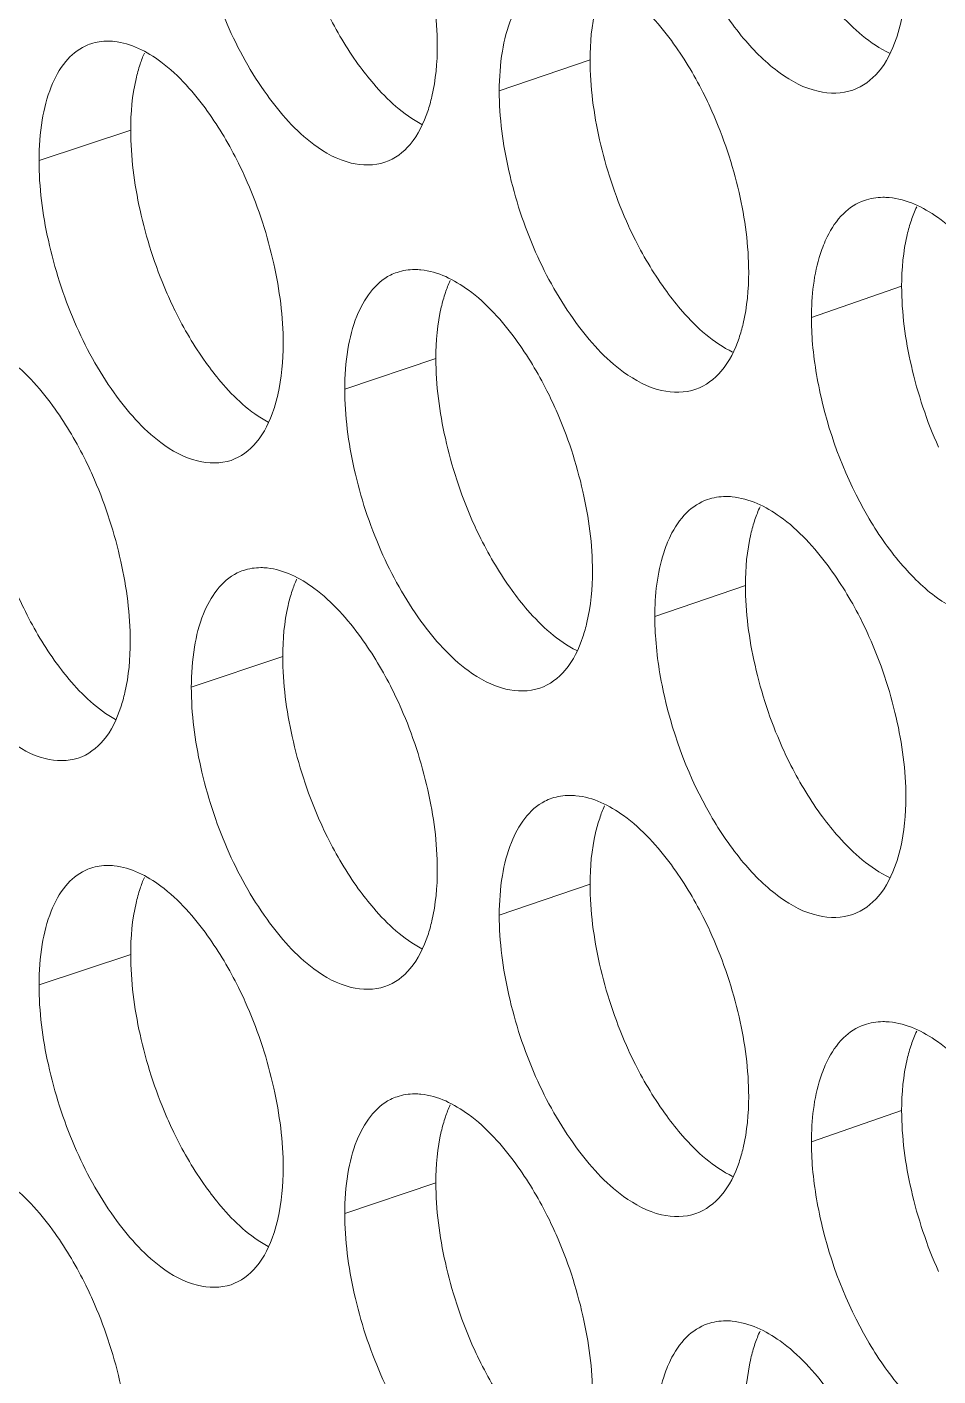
# Model space of a CAD drawing. Header units: millimetres. Extents: x 1177 to 4147, y 93 to 2194.
# Drawn here: x 2511.32 to 2520.02, y 1002.99 to 1015.88 of the extents above; entities that cross this region are included whole.
import ezdxf

# ---------------------------------------------------------------- set-up
doc = ezdxf.new("R2010")
doc.units = ezdxf.units.MM
doc.header["$LTSCALE"] = 0.1
doc.layers.get('0').update_dxf_attribs({"lineweight": 13})
doc.layers.add('标注', color=251, linetype='Continuous', lineweight=9)

# ---------------------------------------------------------------- blocks, each defined once
blk = doc.blocks.new('02')
at = {"layer": '标注'}
for p, q in [((4364.411, 1042.072), (4363.172, 1041.65)), ((4358.144, 1041.114), (4356.893, 1040.701)), ((4358.144, 1041.114), (4356.893, 1040.701)), ((4368.662, 1038.986), (4367.431, 1038.557)), ((4362.307, 1037.998), (4361.064, 1037.579)), ((4362.307, 1037.998), (4361.064, 1037.579)), ((4366.53, 1034.901), (4365.294, 1034.476)), ((4366.53, 1034.901), (4365.294, 1034.476)), ((4360.218, 1033.929), (4358.971, 1033.512)), ((4364.411, 1030.822), (4363.172, 1030.4)), ((4358.144, 1029.864), (4356.893, 1029.451)), ((4368.662, 1027.736), (4367.431, 1027.307)), ((4362.307, 1026.748), (4361.064, 1026.329))]:
    blk.add_line(p, q, dxfattribs=at)
for centre, radius, start, end in [((4357.817, 1041.639), 0.689, 108.3587, 115.3644), ((4357.817, 1041.639), 0.689, 108.3587, 115.3644), ((4362.005, 1038.502), 0.708, 108.7111, 116.4326), ((4362.005, 1038.502), 0.708, 108.7111, 116.4326), ((4359.904, 1034.443), 0.699, 108.5345, 115.9025), ((4364.121, 1031.316), 0.718, 108.8885, 116.9547), ((4357.817, 1030.389), 0.689, 108.3587, 115.3644), ((4362.005, 1027.252), 0.708, 108.7111, 116.4326)]:
    blk.add_arc(centre, radius, start, end, dxfattribs=at)
for points, knots in [([(4358.971, 1044.762), (4358.971, 1044.396), (4359.072, 1043.64), (4359.418, 1042.563), (4359.938, 1041.623), (4360.395, 1041.102), (4360.644, 1040.917)], [0, 0, 0, 0, 0.254863, 0.526363, 0.783591, 1, 1, 1, 1]), ([(4362.327, 1042.271), (4362.327, 1042.636), (4362.225, 1043.392), (4361.99, 1044.114), (4361.834, 1044.471)], [0, 0, 0, 0, 0.484127, 1, 1, 1, 1]), ([(4365.426, 1044.637), (4365.554, 1044.073), (4365.859, 1043.267), (4366.464, 1042.379), (4366.817, 1042.026), (4367.003, 1041.893)], [0, 0, 0, 0, 0.539686, 0.787091, 1, 1, 1, 1]), ([(4363.795, 1043.206), (4363.579, 1043.096), (4363.334, 1042.727), (4363.197, 1042.17), (4363.172, 1041.83), (4363.172, 1041.65)], [0, 0, 0, 0, 0.417976, 0.688317, 1, 1, 1, 1]), ([(4365.52, 1042.335), (4365.334, 1042.586), (4364.97, 1043.001), (4364.453, 1043.259), (4364.219, 1043.281)], [0, 0, 0, 0, 0.570761, 1, 1, 1, 1]), ([(4368.587, 1042.36), (4368.61, 1042.425), (4368.692, 1042.718), (4368.72, 1043.024), (4368.72, 1043.259)], [0, 0, 0, 0, 0.227498, 1, 1, 1, 1]), ([(4367.582, 1042.991), (4367.652, 1042.897), (4367.911, 1042.576), (4368.231, 1042.29), (4368.498, 1042.163)], [0, 0, 0, 0, 0.283571, 1, 1, 1, 1]), ([(4360.707, 1042.976), (4360.745, 1042.888), (4360.901, 1042.553), (4361.09, 1042.233), (4361.249, 1042.011)], [0, 0, 0, 0, 0.2597, 1, 1, 1, 1]), ([(4364.542, 1042.971), (4364.52, 1042.906), (4364.438, 1042.613), (4364.411, 1042.307), (4364.411, 1042.072)], [0, 0, 0, 0, 0.22714, 1, 1, 1, 1]), ([(4357.522, 1042.262), (4357.42, 1042.213), (4357.225, 1042.049), (4357.034, 1041.688), (4356.916, 1041.226), (4356.893, 1040.884), (4356.893, 1040.701)], [0, 0, 0, 0, 0.192296, 0.418401, 0.687759, 1, 1, 1, 1]), ([(4357.522, 1042.262), (4357.42, 1042.213), (4357.225, 1042.049), (4357.034, 1041.688), (4356.916, 1041.226), (4356.893, 1040.884), (4356.893, 1040.701)], [0, 0, 0, 0, 0.192296, 0.418401, 0.687759, 1, 1, 1, 1]), ([(4357.918, 1042.325), (4357.89, 1042.328), (4357.784, 1042.334), (4357.675, 1042.318), (4357.6, 1042.293)], [0, 0, 0, 0, 0.258817, 1, 1, 1, 1]), ([(4357.918, 1042.325), (4357.89, 1042.328), (4357.784, 1042.334), (4357.675, 1042.318), (4357.6, 1042.293)], [0, 0, 0, 0, 0.258817, 1, 1, 1, 1]), ([(4359.192, 1041.369), (4359.011, 1041.621), (4358.656, 1042.037), (4358.148, 1042.301), (4357.918, 1042.325)], [0, 0, 0, 0, 0.572892, 1, 1, 1, 1]), ([(4359.192, 1041.369), (4359.011, 1041.621), (4358.656, 1042.037), (4358.148, 1042.301), (4357.918, 1042.325)], [0, 0, 0, 0, 0.572892, 1, 1, 1, 1]), ([(4362.197, 1041.373), (4362.219, 1041.438), (4362.3, 1041.731), (4362.327, 1042.036), (4362.327, 1042.271)], [0, 0, 0, 0, 0.227075, 1, 1, 1, 1]), ([(4366.074, 1041.372), (4366.035, 1041.46), (4365.876, 1041.795), (4365.683, 1042.114), (4365.52, 1042.335)], [0, 0, 0, 0, 0.25941, 1, 1, 1, 1]), ([(4367.997, 1041.661), (4368.131, 1041.708), (4368.395, 1041.908), (4368.532, 1042.198), (4368.587, 1042.36)], [0, 0, 0, 0, 0.454353, 1, 1, 1, 1]), ([(4364.411, 1042.072), (4364.411, 1041.706), (4364.514, 1040.951), (4364.749, 1040.228), (4364.907, 1039.872)], [0, 0, 0, 0, 0.484224, 1, 1, 1, 1]), ([(4358.272, 1042.012), (4358.25, 1041.947), (4358.17, 1041.654), (4358.144, 1041.349), (4358.144, 1041.114)], [0, 0, 0, 0, 0.226721, 1, 1, 1, 1]), ([(4358.272, 1042.012), (4358.25, 1041.947), (4358.17, 1041.654), (4358.144, 1041.349), (4358.144, 1041.114)], [0, 0, 0, 0, 0.226721, 1, 1, 1, 1]), ([(4361.249, 1042.011), (4361.316, 1041.92), (4361.561, 1041.606), (4361.863, 1041.324), (4362.117, 1041.192)], [0, 0, 0, 0, 0.282942, 1, 1, 1, 1]), ([(4367.003, 1041.893), (4367.159, 1041.78), (4367.475, 1041.609), (4367.848, 1041.609), (4367.997, 1041.661)], [0, 0, 0, 0, 0.549192, 1, 1, 1, 1]), ([(4363.172, 1041.65), (4363.172, 1041.284), (4363.275, 1040.528), (4363.626, 1039.452), (4364.153, 1038.514), (4364.616, 1037.996), (4364.869, 1037.812)], [0, 0, 0, 0, 0.254475, 0.525644, 0.782923, 1, 1, 1, 1]), ([(4359.735, 1040.403), (4359.697, 1040.491), (4359.541, 1040.826), (4359.352, 1041.147), (4359.192, 1041.369)], [0, 0, 0, 0, 0.259679, 1, 1, 1, 1]), ([(4359.735, 1040.403), (4359.697, 1040.491), (4359.541, 1040.826), (4359.352, 1041.147), (4359.192, 1041.369)], [0, 0, 0, 0, 0.259679, 1, 1, 1, 1]), ([(4361.612, 1040.676), (4361.746, 1040.721), (4362.008, 1040.921), (4362.143, 1041.211), (4362.197, 1041.373)], [0, 0, 0, 0, 0.451858, 1, 1, 1, 1]), ([(4366.575, 1039.174), (4366.575, 1039.54), (4366.471, 1040.295), (4366.233, 1041.016), (4366.074, 1041.372)], [0, 0, 0, 0, 0.484049, 1, 1, 1, 1]), ([(4358.144, 1041.114), (4358.144, 1040.748), (4358.244, 1039.993), (4358.474, 1039.269), (4358.629, 1038.911)], [0, 0, 0, 0, 0.484339, 1, 1, 1, 1]), ([(4358.144, 1041.114), (4358.144, 1040.748), (4358.244, 1039.993), (4358.474, 1039.269), (4358.629, 1038.911)], [0, 0, 0, 0, 0.484339, 1, 1, 1, 1]), ([(4360.644, 1040.917), (4360.796, 1040.804), (4361.102, 1040.632), (4361.467, 1040.627), (4361.612, 1040.676)], [0, 0, 0, 0, 0.550741, 1, 1, 1, 1]), ([(4356.893, 1040.701), (4356.893, 1040.335), (4356.993, 1039.579), (4357.336, 1038.501), (4357.852, 1037.559), (4358.306, 1037.037), (4358.554, 1036.851)], [0, 0, 0, 0, 0.255058, 0.526721, 0.783925, 1, 1, 1, 1]), ([(4356.893, 1040.701), (4356.893, 1040.335), (4356.993, 1039.579), (4357.336, 1038.501), (4357.852, 1037.559), (4358.306, 1037.037), (4358.554, 1036.851)], [0, 0, 0, 0, 0.255058, 0.526721, 0.783925, 1, 1, 1, 1]), ([(4360.225, 1038.201), (4360.225, 1038.567), (4360.123, 1039.322), (4359.891, 1040.046), (4359.735, 1040.403)], [0, 0, 0, 0, 0.484165, 1, 1, 1, 1]), ([(4360.225, 1038.201), (4360.225, 1038.567), (4360.123, 1039.322), (4359.891, 1040.046), (4359.735, 1040.403)], [0, 0, 0, 0, 0.484165, 1, 1, 1, 1]), ([(4368.153, 1040.155), (4368.046, 1040.118), (4367.837, 1039.98), (4367.703, 1039.773), (4367.646, 1039.658)], [0, 0, 0, 0, 0.467496, 1, 1, 1, 1]), ([(4368.492, 1040.194), (4368.463, 1040.196), (4368.349, 1040.201), (4368.233, 1040.183), (4368.153, 1040.155)], [0, 0, 0, 0, 0.258663, 1, 1, 1, 1]), ([(4369.811, 1039.254), (4369.623, 1039.504), (4369.252, 1039.919), (4368.729, 1040.173), (4368.492, 1040.194)], [0, 0, 0, 0, 0.569371, 1, 1, 1, 1]), ([(4364.907, 1039.872), (4364.945, 1039.784), (4365.103, 1039.45), (4365.295, 1039.131), (4365.457, 1038.91)], [0, 0, 0, 0, 0.259522, 1, 1, 1, 1]), ([(4368.795, 1039.885), (4368.772, 1039.82), (4368.69, 1039.527), (4368.662, 1039.22), (4368.662, 1038.986)], [0, 0, 0, 0, 0.227421, 1, 1, 1, 1]), ([(4367.646, 1039.658), (4367.61, 1039.584), (4367.472, 1039.233), (4367.431, 1038.85), (4367.431, 1038.557)], [0, 0, 0, 0, 0.219864, 1, 1, 1, 1]), ([(4361.689, 1039.136), (4361.473, 1039.029), (4361.227, 1038.659), (4361.089, 1038.101), (4361.064, 1037.76), (4361.064, 1037.579)], [0, 0, 0, 0, 0.41671, 0.687379, 1, 1, 1, 1]), ([(4361.689, 1039.136), (4361.473, 1039.029), (4361.227, 1038.659), (4361.089, 1038.101), (4361.064, 1037.76), (4361.064, 1037.579)], [0, 0, 0, 0, 0.41671, 0.687379, 1, 1, 1, 1]), ([(4362.104, 1039.207), (4362.076, 1039.21), (4361.966, 1039.216), (4361.855, 1039.199), (4361.778, 1039.173)], [0, 0, 0, 0, 0.258751, 1, 1, 1, 1]), ([(4362.104, 1039.207), (4362.076, 1039.21), (4361.966, 1039.216), (4361.855, 1039.199), (4361.778, 1039.173)], [0, 0, 0, 0, 0.258751, 1, 1, 1, 1]), ([(4363.396, 1038.258), (4363.212, 1038.51), (4362.851, 1038.924), (4362.336, 1039.185), (4362.104, 1039.207)], [0, 0, 0, 0, 0.571465, 1, 1, 1, 1]), ([(4363.396, 1038.258), (4363.212, 1038.51), (4362.851, 1038.924), (4362.336, 1039.185), (4362.104, 1039.207)], [0, 0, 0, 0, 0.571465, 1, 1, 1, 1]), ([(4366.443, 1038.276), (4366.465, 1038.341), (4366.547, 1038.634), (4366.575, 1038.94), (4366.575, 1039.174)], [0, 0, 0, 0, 0.227356, 1, 1, 1, 1]), ([(4368.662, 1038.986), (4368.662, 1038.62), (4368.766, 1037.865), (4369.005, 1037.143), (4369.165, 1036.788)], [0, 0, 0, 0, 0.484147, 1, 1, 1, 1]), ([(4358.629, 1038.911), (4358.667, 1038.823), (4358.821, 1038.487), (4359.009, 1038.167), (4359.168, 1037.944)], [0, 0, 0, 0, 0.259789, 1, 1, 1, 1]), ([(4358.629, 1038.911), (4358.667, 1038.823), (4358.821, 1038.487), (4359.009, 1038.167), (4359.168, 1037.944)], [0, 0, 0, 0, 0.259789, 1, 1, 1, 1]), ([(4362.437, 1038.896), (4362.415, 1038.831), (4362.334, 1038.538), (4362.307, 1038.233), (4362.307, 1037.998)], [0, 0, 0, 0, 0.227, 1, 1, 1, 1]), ([(4362.437, 1038.896), (4362.415, 1038.831), (4362.334, 1038.538), (4362.307, 1038.233), (4362.307, 1037.998)], [0, 0, 0, 0, 0.227, 1, 1, 1, 1]), ([(4365.457, 1038.91), (4365.525, 1038.816), (4365.779, 1038.497), (4366.093, 1038.213), (4366.356, 1038.084)], [0, 0, 0, 0, 0.283373, 1, 1, 1, 1]), ([(4367.431, 1038.557), (4367.431, 1038.47), (4367.444, 1038.104), (4367.501, 1037.741), (4367.563, 1037.469)], [0, 0, 0, 0, 0.237523, 1, 1, 1, 1]), ([(4357.112, 1037.307), (4356.932, 1037.56), (4356.581, 1037.975), (4356.076, 1038.241), (4355.847, 1038.266)], [0, 0, 0, 0, 0.573616, 1, 1, 1, 1]), ([(4360.096, 1037.304), (4360.118, 1037.369), (4360.198, 1037.662), (4360.225, 1037.967), (4360.225, 1038.201)], [0, 0, 0, 0, 0.226935, 1, 1, 1, 1]), ([(4360.096, 1037.304), (4360.118, 1037.369), (4360.198, 1037.662), (4360.225, 1037.967), (4360.225, 1038.201)], [0, 0, 0, 0, 0.226935, 1, 1, 1, 1]), ([(4363.947, 1037.294), (4363.908, 1037.382), (4363.749, 1037.717), (4363.558, 1038.037), (4363.396, 1038.258)], [0, 0, 0, 0, 0.2595, 1, 1, 1, 1]), ([(4363.947, 1037.294), (4363.908, 1037.382), (4363.749, 1037.717), (4363.558, 1038.037), (4363.396, 1038.258)], [0, 0, 0, 0, 0.2595, 1, 1, 1, 1]), ([(4365.854, 1037.577), (4365.988, 1037.624), (4366.251, 1037.824), (4366.388, 1038.114), (4366.443, 1038.276)], [0, 0, 0, 0, 0.453533, 1, 1, 1, 1]), ([(4359.168, 1037.944), (4359.233, 1037.854), (4359.473, 1037.542), (4359.769, 1037.262), (4360.019, 1037.128)], [0, 0, 0, 0, 0.282708, 1, 1, 1, 1]), ([(4359.168, 1037.944), (4359.233, 1037.854), (4359.473, 1037.542), (4359.769, 1037.262), (4360.019, 1037.128)], [0, 0, 0, 0, 0.282708, 1, 1, 1, 1]), ([(4362.307, 1037.998), (4362.307, 1037.632), (4362.409, 1036.877), (4362.643, 1036.154), (4362.799, 1035.797)], [0, 0, 0, 0, 0.484262, 1, 1, 1, 1]), ([(4362.307, 1037.998), (4362.307, 1037.632), (4362.409, 1036.877), (4362.643, 1036.154), (4362.799, 1035.797)], [0, 0, 0, 0, 0.484262, 1, 1, 1, 1]), ([(4364.869, 1037.812), (4365.023, 1037.7), (4365.337, 1037.528), (4365.706, 1037.526), (4365.854, 1037.577)], [0, 0, 0, 0, 0.549699, 1, 1, 1, 1]), ([(4361.064, 1037.579), (4361.064, 1037.213), (4361.166, 1036.457), (4361.515, 1035.38), (4362.038, 1034.441), (4362.498, 1033.921), (4362.749, 1033.737)], [0, 0, 0, 0, 0.254669, 0.526003, 0.783257, 1, 1, 1, 1]), ([(4361.064, 1037.579), (4361.064, 1037.213), (4361.166, 1036.457), (4361.515, 1035.38), (4362.038, 1034.441), (4362.498, 1033.921), (4362.749, 1033.737)], [0, 0, 0, 0, 0.254669, 0.526003, 0.783257, 1, 1, 1, 1]), ([(4367.563, 1037.469), (4367.692, 1036.905), (4368, 1036.099), (4368.609, 1035.213), (4368.965, 1034.861), (4369.151, 1034.728)], [0, 0, 0, 0, 0.539288, 0.786761, 1, 1, 1, 1]), ([(4357.651, 1036.34), (4357.613, 1036.428), (4357.458, 1036.763), (4357.271, 1037.084), (4357.112, 1037.307)], [0, 0, 0, 0, 0.259768, 1, 1, 1, 1]), ([(4359.513, 1036.607), (4359.646, 1036.652), (4359.909, 1036.852), (4360.042, 1037.142), (4360.096, 1037.304)], [0, 0, 0, 0, 0.451001, 1, 1, 1, 1]), ([(4359.513, 1036.607), (4359.646, 1036.652), (4359.909, 1036.852), (4360.042, 1037.142), (4360.096, 1037.304)], [0, 0, 0, 0, 0.451001, 1, 1, 1, 1]), ([(4364.444, 1035.095), (4364.444, 1035.461), (4364.34, 1036.216), (4364.104, 1036.938), (4363.947, 1037.294)], [0, 0, 0, 0, 0.484088, 1, 1, 1, 1]), ([(4364.444, 1035.095), (4364.444, 1035.461), (4364.34, 1036.216), (4364.104, 1036.938), (4363.947, 1037.294)], [0, 0, 0, 0, 0.484088, 1, 1, 1, 1]), ([(4358.554, 1036.851), (4358.704, 1036.739), (4359.007, 1036.566), (4359.369, 1036.559), (4359.513, 1036.607)], [0, 0, 0, 0, 0.551276, 1, 1, 1, 1]), ([(4358.554, 1036.851), (4358.704, 1036.739), (4359.007, 1036.566), (4359.369, 1036.559), (4359.513, 1036.607)], [0, 0, 0, 0, 0.551276, 1, 1, 1, 1]), ([(4358.138, 1034.137), (4358.138, 1034.503), (4358.037, 1035.258), (4357.806, 1035.982), (4357.651, 1036.34)], [0, 0, 0, 0, 0.484204, 1, 1, 1, 1]), ([(4366.013, 1036.072), (4365.907, 1036.036), (4365.697, 1035.898), (4365.563, 1035.69), (4365.507, 1035.575)], [0, 0, 0, 0, 0.466707, 1, 1, 1, 1]), ([(4366.013, 1036.072), (4365.907, 1036.036), (4365.697, 1035.898), (4365.563, 1035.69), (4365.507, 1035.575)], [0, 0, 0, 0, 0.466707, 1, 1, 1, 1]), ([(4366.348, 1036.11), (4366.319, 1036.113), (4366.207, 1036.118), (4366.092, 1036.1), (4366.013, 1036.072)], [0, 0, 0, 0, 0.258691, 1, 1, 1, 1]), ([(4366.348, 1036.11), (4366.319, 1036.113), (4366.207, 1036.118), (4366.092, 1036.1), (4366.013, 1036.072)], [0, 0, 0, 0, 0.258691, 1, 1, 1, 1]), ([(4367.658, 1035.167), (4367.471, 1035.418), (4367.104, 1035.832), (4366.583, 1036.088), (4366.348, 1036.11)], [0, 0, 0, 0, 0.570063, 1, 1, 1, 1]), ([(4367.658, 1035.167), (4367.471, 1035.418), (4367.104, 1035.832), (4366.583, 1036.088), (4366.348, 1036.11)], [0, 0, 0, 0, 0.570063, 1, 1, 1, 1]), ([(4362.799, 1035.797), (4362.838, 1035.709), (4362.995, 1035.374), (4363.185, 1035.054), (4363.346, 1034.833)], [0, 0, 0, 0, 0.259611, 1, 1, 1, 1]), ([(4362.799, 1035.797), (4362.838, 1035.709), (4362.995, 1035.374), (4363.185, 1035.054), (4363.346, 1034.833)], [0, 0, 0, 0, 0.259611, 1, 1, 1, 1]), ([(4366.661, 1035.8), (4366.639, 1035.735), (4366.557, 1035.442), (4366.53, 1035.136), (4366.53, 1034.901)], [0, 0, 0, 0, 0.22728, 1, 1, 1, 1]), ([(4366.661, 1035.8), (4366.639, 1035.735), (4366.557, 1035.442), (4366.53, 1035.136), (4366.53, 1034.901)], [0, 0, 0, 0, 0.22728, 1, 1, 1, 1]), ([(4365.507, 1035.575), (4365.471, 1035.501), (4365.335, 1035.15), (4365.294, 1034.769), (4365.294, 1034.476)], [0, 0, 0, 0, 0.219714, 1, 1, 1, 1]), ([(4365.507, 1035.575), (4365.471, 1035.501), (4365.335, 1035.15), (4365.294, 1034.769), (4365.294, 1034.476)], [0, 0, 0, 0, 0.219714, 1, 1, 1, 1]), ([(4359.598, 1035.072), (4359.381, 1034.966), (4359.133, 1034.596), (4358.996, 1034.037), (4358.971, 1033.694), (4358.971, 1033.512)], [0, 0, 0, 0, 0.415426, 0.686428, 1, 1, 1, 1]), ([(4360.004, 1035.139), (4359.976, 1035.142), (4359.867, 1035.147), (4359.758, 1035.131), (4359.681, 1035.106)], [0, 0, 0, 0, 0.258783, 1, 1, 1, 1]), ([(4361.287, 1034.186), (4361.104, 1034.438), (4360.746, 1034.853), (4360.235, 1035.115), (4360.004, 1035.139)], [0, 0, 0, 0, 0.572175, 1, 1, 1, 1]), ([(4364.312, 1034.197), (4364.334, 1034.262), (4364.416, 1034.555), (4364.444, 1034.861), (4364.444, 1035.095)], [0, 0, 0, 0, 0.227216, 1, 1, 1, 1]), ([(4364.312, 1034.197), (4364.334, 1034.262), (4364.416, 1034.555), (4364.444, 1034.861), (4364.444, 1035.095)], [0, 0, 0, 0, 0.227216, 1, 1, 1, 1]), ([(4368.216, 1034.205), (4368.177, 1034.293), (4368.016, 1034.627), (4367.822, 1034.946), (4367.658, 1035.167)], [0, 0, 0, 0, 0.259321, 1, 1, 1, 1]), ([(4368.216, 1034.205), (4368.177, 1034.293), (4368.016, 1034.627), (4367.822, 1034.946), (4367.658, 1035.167)], [0, 0, 0, 0, 0.259321, 1, 1, 1, 1]), ([(4366.53, 1034.901), (4366.53, 1034.536), (4366.633, 1033.78), (4366.87, 1033.058), (4367.028, 1032.702)], [0, 0, 0, 0, 0.484186, 1, 1, 1, 1]), ([(4366.53, 1034.901), (4366.53, 1034.536), (4366.633, 1033.78), (4366.87, 1033.058), (4367.028, 1032.702)], [0, 0, 0, 0, 0.484186, 1, 1, 1, 1]), ([(4356.565, 1034.85), (4356.603, 1034.762), (4356.757, 1034.426), (4356.943, 1034.105), (4357.101, 1033.882)], [0, 0, 0, 0, 0.259878, 1, 1, 1, 1]), ([(4360.347, 1034.827), (4360.325, 1034.762), (4360.245, 1034.469), (4360.218, 1034.163), (4360.218, 1033.929)], [0, 0, 0, 0, 0.22686, 1, 1, 1, 1]), ([(4363.346, 1034.833), (4363.413, 1034.74), (4363.663, 1034.424), (4363.971, 1034.141), (4364.229, 1034.01)], [0, 0, 0, 0, 0.283164, 1, 1, 1, 1]), ([(4363.346, 1034.833), (4363.413, 1034.74), (4363.663, 1034.424), (4363.971, 1034.141), (4364.229, 1034.01)], [0, 0, 0, 0, 0.283164, 1, 1, 1, 1]), ([(4369.151, 1034.728), (4369.309, 1034.615), (4369.629, 1034.445), (4370.004, 1034.446), (4370.154, 1034.499)], [0, 0, 0, 0, 0.548694, 1, 1, 1, 1]), ([(4365.294, 1034.476), (4365.294, 1034.389), (4365.307, 1034.023), (4365.364, 1033.659), (4365.426, 1033.387)], [0, 0, 0, 0, 0.237501, 1, 1, 1, 1]), ([(4365.294, 1034.476), (4365.294, 1034.389), (4365.307, 1034.023), (4365.364, 1033.659), (4365.426, 1033.387)], [0, 0, 0, 0, 0.237501, 1, 1, 1, 1]), ([(4361.834, 1033.221), (4361.795, 1033.309), (4361.638, 1033.644), (4361.447, 1033.964), (4361.287, 1034.186)], [0, 0, 0, 0, 0.259589, 1, 1, 1, 1]), ([(4363.726, 1033.499), (4363.86, 1033.545), (4364.123, 1033.745), (4364.258, 1034.035), (4364.312, 1034.197)], [0, 0, 0, 0, 0.452702, 1, 1, 1, 1]), ([(4363.726, 1033.499), (4363.86, 1033.545), (4364.123, 1033.745), (4364.258, 1034.035), (4364.312, 1034.197)], [0, 0, 0, 0, 0.452702, 1, 1, 1, 1]), ([(4368.72, 1032.009), (4368.72, 1032.374), (4368.616, 1033.129), (4368.376, 1033.85), (4368.216, 1034.205)], [0, 0, 0, 0, 0.484011, 1, 1, 1, 1]), ([(4368.72, 1032.009), (4368.72, 1032.374), (4368.616, 1033.129), (4368.376, 1033.85), (4368.216, 1034.205)], [0, 0, 0, 0, 0.484011, 1, 1, 1, 1]), ([(4358.009, 1033.24), (4358.031, 1033.305), (4358.111, 1033.597), (4358.138, 1033.903), (4358.138, 1034.137)], [0, 0, 0, 0, 0.226796, 1, 1, 1, 1]), ([(4357.101, 1033.882), (4357.164, 1033.793), (4357.401, 1033.484), (4357.691, 1033.205), (4357.935, 1033.07)], [0, 0, 0, 0, 0.282461, 1, 1, 1, 1]), ([(4360.218, 1033.929), (4360.218, 1033.563), (4360.319, 1032.807), (4360.551, 1032.084), (4360.707, 1031.726)], [0, 0, 0, 0, 0.484301, 1, 1, 1, 1]), ([(4362.749, 1033.737), (4362.902, 1033.625), (4363.212, 1033.453), (4363.579, 1033.449), (4363.726, 1033.499)], [0, 0, 0, 0, 0.550215, 1, 1, 1, 1]), ([(4362.749, 1033.737), (4362.902, 1033.625), (4363.212, 1033.453), (4363.579, 1033.449), (4363.726, 1033.499)], [0, 0, 0, 0, 0.550215, 1, 1, 1, 1]), ([(4358.971, 1033.512), (4358.971, 1033.146), (4359.072, 1032.39), (4359.418, 1031.313), (4359.938, 1030.373), (4360.395, 1029.852), (4360.644, 1029.667)], [0, 0, 0, 0, 0.254863, 0.526363, 0.783591, 1, 1, 1, 1]), ([(4357.429, 1032.544), (4357.562, 1032.588), (4357.824, 1032.788), (4357.956, 1033.078), (4358.009, 1033.24)], [0, 0, 0, 0, 0.450132, 1, 1, 1, 1]), ([(4365.426, 1033.387), (4365.554, 1032.823), (4365.859, 1032.017), (4366.464, 1031.129), (4366.817, 1030.776), (4367.003, 1030.643)], [0, 0, 0, 0, 0.539686, 0.787091, 1, 1, 1, 1]), ([(4365.426, 1033.387), (4365.554, 1032.823), (4365.859, 1032.017), (4366.464, 1031.129), (4366.817, 1030.776), (4367.003, 1030.643)], [0, 0, 0, 0, 0.539686, 0.787091, 1, 1, 1, 1]), ([(4362.327, 1031.021), (4362.327, 1031.386), (4362.225, 1032.142), (4361.99, 1032.864), (4361.834, 1033.221)], [0, 0, 0, 0, 0.484127, 1, 1, 1, 1]), ([(4356.479, 1032.791), (4356.627, 1032.679), (4356.927, 1032.505), (4357.286, 1032.497), (4357.429, 1032.544)], [0, 0, 0, 0, 0.551821, 1, 1, 1, 1]), ([(4367.028, 1032.702), (4367.067, 1032.615), (4367.227, 1032.28), (4367.419, 1031.962), (4367.582, 1031.741)], [0, 0, 0, 0, 0.259432, 1, 1, 1, 1]), ([(4367.028, 1032.702), (4367.067, 1032.615), (4367.227, 1032.28), (4367.419, 1031.962), (4367.582, 1031.741)], [0, 0, 0, 0, 0.259432, 1, 1, 1, 1]), ([(4363.795, 1031.956), (4363.579, 1031.846), (4363.334, 1031.477), (4363.197, 1030.92), (4363.172, 1030.58), (4363.172, 1030.4)], [0, 0, 0, 0, 0.417976, 0.688317, 1, 1, 1, 1]), ([(4364.219, 1032.031), (4364.19, 1032.034), (4364.079, 1032.039), (4363.966, 1032.022), (4363.888, 1031.995)], [0, 0, 0, 0, 0.25872, 1, 1, 1, 1]), ([(4365.52, 1031.085), (4365.334, 1031.336), (4364.97, 1031.751), (4364.453, 1032.009), (4364.219, 1032.031)], [0, 0, 0, 0, 0.570761, 1, 1, 1, 1]), ([(4368.587, 1031.11), (4368.61, 1031.175), (4368.692, 1031.468), (4368.72, 1031.774), (4368.72, 1032.009)], [0, 0, 0, 0, 0.227498, 1, 1, 1, 1]), ([(4368.587, 1031.11), (4368.61, 1031.175), (4368.692, 1031.468), (4368.72, 1031.774), (4368.72, 1032.009)], [0, 0, 0, 0, 0.227498, 1, 1, 1, 1]), ([(4360.707, 1031.726), (4360.745, 1031.638), (4360.901, 1031.303), (4361.09, 1030.983), (4361.249, 1030.761)], [0, 0, 0, 0, 0.2597, 1, 1, 1, 1]), ([(4364.542, 1031.721), (4364.52, 1031.656), (4364.438, 1031.363), (4364.411, 1031.057), (4364.411, 1030.822)], [0, 0, 0, 0, 0.22714, 1, 1, 1, 1]), ([(4367.582, 1031.741), (4367.652, 1031.647), (4367.911, 1031.326), (4368.231, 1031.04), (4368.498, 1030.913)], [0, 0, 0, 0, 0.283571, 1, 1, 1, 1]), ([(4367.582, 1031.741), (4367.652, 1031.647), (4367.911, 1031.326), (4368.231, 1031.04), (4368.498, 1030.913)], [0, 0, 0, 0, 0.283571, 1, 1, 1, 1]), ([(4357.918, 1031.075), (4357.89, 1031.078), (4357.784, 1031.084), (4357.675, 1031.068), (4357.6, 1031.043)], [0, 0, 0, 0, 0.258817, 1, 1, 1, 1]), ([(4359.192, 1030.119), (4359.011, 1030.371), (4358.656, 1030.787), (4358.148, 1031.051), (4357.918, 1031.075)], [0, 0, 0, 0, 0.572892, 1, 1, 1, 1]), ([(4362.197, 1030.123), (4362.219, 1030.188), (4362.3, 1030.481), (4362.327, 1030.786), (4362.327, 1031.021)], [0, 0, 0, 0, 0.227075, 1, 1, 1, 1]), ([(4366.074, 1030.122), (4366.035, 1030.21), (4365.876, 1030.545), (4365.683, 1030.864), (4365.52, 1031.085)], [0, 0, 0, 0, 0.25941, 1, 1, 1, 1]), ([(4367.997, 1030.411), (4368.131, 1030.458), (4368.395, 1030.658), (4368.532, 1030.948), (4368.587, 1031.11)], [0, 0, 0, 0, 0.454353, 1, 1, 1, 1]), ([(4367.997, 1030.411), (4368.131, 1030.458), (4368.395, 1030.658), (4368.532, 1030.948), (4368.587, 1031.11)], [0, 0, 0, 0, 0.454353, 1, 1, 1, 1]), ([(4357.522, 1031.012), (4357.42, 1030.963), (4357.225, 1030.799), (4357.034, 1030.438), (4356.916, 1029.976), (4356.893, 1029.634), (4356.893, 1029.451)], [0, 0, 0, 0, 0.192296, 0.418401, 0.687759, 1, 1, 1, 1]), ([(4358.272, 1030.762), (4358.25, 1030.697), (4358.17, 1030.404), (4358.144, 1030.099), (4358.144, 1029.864)], [0, 0, 0, 0, 0.226721, 1, 1, 1, 1]), ([(4361.249, 1030.761), (4361.316, 1030.67), (4361.561, 1030.356), (4361.863, 1030.074), (4362.117, 1029.942)], [0, 0, 0, 0, 0.282942, 1, 1, 1, 1]), ([(4364.411, 1030.822), (4364.411, 1030.456), (4364.514, 1029.701), (4364.749, 1028.978), (4364.907, 1028.622)], [0, 0, 0, 0, 0.484224, 1, 1, 1, 1]), ([(4367.003, 1030.643), (4367.159, 1030.53), (4367.475, 1030.359), (4367.848, 1030.359), (4367.997, 1030.411)], [0, 0, 0, 0, 0.549192, 1, 1, 1, 1]), ([(4367.003, 1030.643), (4367.159, 1030.53), (4367.475, 1030.359), (4367.848, 1030.359), (4367.997, 1030.411)], [0, 0, 0, 0, 0.549192, 1, 1, 1, 1]), ([(4363.172, 1030.4), (4363.172, 1030.034), (4363.275, 1029.278), (4363.626, 1028.202), (4364.153, 1027.264), (4364.616, 1026.746), (4364.869, 1026.562)], [0, 0, 0, 0, 0.254475, 0.525644, 0.782923, 1, 1, 1, 1]), ([(4359.735, 1029.153), (4359.697, 1029.241), (4359.541, 1029.576), (4359.352, 1029.897), (4359.192, 1030.119)], [0, 0, 0, 0, 0.259679, 1, 1, 1, 1]), ([(4361.612, 1029.426), (4361.746, 1029.471), (4362.008, 1029.671), (4362.143, 1029.961), (4362.197, 1030.123)], [0, 0, 0, 0, 0.451858, 1, 1, 1, 1]), ([(4366.575, 1027.924), (4366.575, 1028.29), (4366.471, 1029.045), (4366.233, 1029.766), (4366.074, 1030.122)], [0, 0, 0, 0, 0.484049, 1, 1, 1, 1]), ([(4358.144, 1029.864), (4358.144, 1029.498), (4358.244, 1028.743), (4358.474, 1028.019), (4358.629, 1027.661)], [0, 0, 0, 0, 0.484339, 1, 1, 1, 1]), ([(4360.644, 1029.667), (4360.796, 1029.554), (4361.102, 1029.382), (4361.467, 1029.377), (4361.612, 1029.426)], [0, 0, 0, 0, 0.550741, 1, 1, 1, 1]), ([(4356.893, 1029.451), (4356.893, 1029.085), (4356.993, 1028.329), (4357.336, 1027.251), (4357.852, 1026.309), (4358.306, 1025.787), (4358.554, 1025.601)], [0, 0, 0, 0, 0.255058, 0.526721, 0.783925, 1, 1, 1, 1]), ([(4360.225, 1026.951), (4360.225, 1027.317), (4360.123, 1028.072), (4359.891, 1028.796), (4359.735, 1029.153)], [0, 0, 0, 0, 0.484165, 1, 1, 1, 1]), ([(4368.153, 1028.905), (4368.046, 1028.868), (4367.837, 1028.73), (4367.703, 1028.523), (4367.646, 1028.408)], [0, 0, 0, 0, 0.467496, 1, 1, 1, 1]), ([(4368.492, 1028.944), (4368.463, 1028.946), (4368.349, 1028.951), (4368.233, 1028.933), (4368.153, 1028.905)], [0, 0, 0, 0, 0.258663, 1, 1, 1, 1]), ([(4369.811, 1028.004), (4369.623, 1028.254), (4369.252, 1028.669), (4368.729, 1028.923), (4368.492, 1028.944)], [0, 0, 0, 0, 0.569371, 1, 1, 1, 1]), ([(4368.795, 1028.635), (4368.772, 1028.57), (4368.69, 1028.277), (4368.662, 1027.97), (4368.662, 1027.736)], [0, 0, 0, 0, 0.227421, 1, 1, 1, 1]), ([(4364.907, 1028.622), (4364.945, 1028.534), (4365.103, 1028.2), (4365.295, 1027.881), (4365.457, 1027.66)], [0, 0, 0, 0, 0.259522, 1, 1, 1, 1]), ([(4367.646, 1028.408), (4367.61, 1028.334), (4367.472, 1027.983), (4367.431, 1027.6), (4367.431, 1027.307)], [0, 0, 0, 0, 0.219864, 1, 1, 1, 1]), ([(4362.104, 1027.957), (4362.076, 1027.96), (4361.966, 1027.966), (4361.855, 1027.949), (4361.778, 1027.923)], [0, 0, 0, 0, 0.258751, 1, 1, 1, 1]), ([(4363.396, 1027.008), (4363.212, 1027.26), (4362.851, 1027.674), (4362.336, 1027.935), (4362.104, 1027.957)], [0, 0, 0, 0, 0.571465, 1, 1, 1, 1]), ([(4366.443, 1027.026), (4366.465, 1027.091), (4366.547, 1027.384), (4366.575, 1027.69), (4366.575, 1027.924)], [0, 0, 0, 0, 0.227356, 1, 1, 1, 1]), ([(4361.689, 1027.886), (4361.473, 1027.779), (4361.227, 1027.409), (4361.089, 1026.851), (4361.064, 1026.51), (4361.064, 1026.329)], [0, 0, 0, 0, 0.41671, 0.687379, 1, 1, 1, 1]), ([(4368.662, 1027.736), (4368.662, 1027.37), (4368.766, 1026.615), (4369.005, 1025.893), (4369.165, 1025.538)], [0, 0, 0, 0, 0.484147, 1, 1, 1, 1]), ([(4358.629, 1027.661), (4358.667, 1027.573), (4358.821, 1027.237), (4359.009, 1026.917), (4359.168, 1026.694)], [0, 0, 0, 0, 0.259789, 1, 1, 1, 1]), ([(4362.437, 1027.646), (4362.415, 1027.581), (4362.334, 1027.288), (4362.307, 1026.983), (4362.307, 1026.748)], [0, 0, 0, 0, 0.227, 1, 1, 1, 1]), ([(4365.457, 1027.66), (4365.525, 1027.566), (4365.779, 1027.247), (4366.093, 1026.963), (4366.356, 1026.834)], [0, 0, 0, 0, 0.283373, 1, 1, 1, 1]), ([(4367.431, 1027.307), (4367.431, 1027.22), (4367.444, 1026.854), (4367.501, 1026.491), (4367.563, 1026.219)], [0, 0, 0, 0, 0.237523, 1, 1, 1, 1]), ([(4357.112, 1026.057), (4356.932, 1026.31), (4356.581, 1026.725), (4356.076, 1026.991), (4355.847, 1027.016)], [0, 0, 0, 0, 0.573616, 1, 1, 1, 1]), ([(4363.947, 1026.044), (4363.908, 1026.132), (4363.749, 1026.467), (4363.558, 1026.787), (4363.396, 1027.008)], [0, 0, 0, 0, 0.2595, 1, 1, 1, 1]), ([(4365.854, 1026.327), (4365.988, 1026.374), (4366.251, 1026.574), (4366.388, 1026.864), (4366.443, 1027.026)], [0, 0, 0, 0, 0.453533, 1, 1, 1, 1]), ([(4360.096, 1026.054), (4360.118, 1026.119), (4360.198, 1026.412), (4360.225, 1026.717), (4360.225, 1026.951)], [0, 0, 0, 0, 0.226935, 1, 1, 1, 1]), ([(4359.168, 1026.694), (4359.233, 1026.604), (4359.473, 1026.292), (4359.769, 1026.012), (4360.019, 1025.878)], [0, 0, 0, 0, 0.282708, 1, 1, 1, 1]), ([(4362.307, 1026.748), (4362.307, 1026.382), (4362.409, 1025.627), (4362.643, 1024.904), (4362.799, 1024.547)], [0, 0, 0, 0, 0.484262, 1, 1, 1, 1]), ([(4364.869, 1026.562), (4365.023, 1026.45), (4365.337, 1026.278), (4365.706, 1026.276), (4365.854, 1026.327)], [0, 0, 0, 0, 0.549699, 1, 1, 1, 1]), ([(4361.064, 1026.329), (4361.064, 1025.963), (4361.166, 1025.207), (4361.515, 1024.13), (4362.038, 1023.191), (4362.498, 1022.671), (4362.749, 1022.487)], [0, 0, 0, 0, 0.254669, 0.526003, 0.783257, 1, 1, 1, 1]), ([(4357.651, 1025.09), (4357.613, 1025.178), (4357.458, 1025.513), (4357.271, 1025.834), (4357.112, 1026.057)], [0, 0, 0, 0, 0.259768, 1, 1, 1, 1]), ([(4359.513, 1025.357), (4359.646, 1025.402), (4359.909, 1025.602), (4360.042, 1025.892), (4360.096, 1026.054)], [0, 0, 0, 0, 0.451001, 1, 1, 1, 1]), ([(4367.563, 1026.219), (4367.692, 1025.655), (4368, 1024.849), (4368.609, 1023.963), (4368.965, 1023.611), (4369.151, 1023.478)], [0, 0, 0, 0, 0.539288, 0.786761, 1, 1, 1, 1]), ([(4364.444, 1023.845), (4364.444, 1024.211), (4364.34, 1024.966), (4364.104, 1025.688), (4363.947, 1026.044)], [0, 0, 0, 0, 0.484088, 1, 1, 1, 1]), ([(4358.554, 1025.601), (4358.704, 1025.489), (4359.007, 1025.316), (4359.369, 1025.309), (4359.513, 1025.357)], [0, 0, 0, 0, 0.551276, 1, 1, 1, 1]), ([(4358.138, 1022.887), (4358.138, 1023.253), (4358.037, 1024.008), (4357.806, 1024.732), (4357.651, 1025.09)], [0, 0, 0, 0, 0.484204, 1, 1, 1, 1]), ([(4366.013, 1024.822), (4365.907, 1024.786), (4365.697, 1024.648), (4365.563, 1024.44), (4365.507, 1024.325)], [0, 0, 0, 0, 0.466707, 1, 1, 1, 1]), ([(4366.348, 1024.86), (4366.319, 1024.863), (4366.207, 1024.868), (4366.092, 1024.85), (4366.013, 1024.822)], [0, 0, 0, 0, 0.258691, 1, 1, 1, 1]), ([(4367.658, 1023.917), (4367.471, 1024.168), (4367.104, 1024.582), (4366.583, 1024.838), (4366.348, 1024.86)], [0, 0, 0, 0, 0.570063, 1, 1, 1, 1]), ([(4362.799, 1024.547), (4362.838, 1024.459), (4362.995, 1024.124), (4363.185, 1023.804), (4363.346, 1023.583)], [0, 0, 0, 0, 0.259611, 1, 1, 1, 1]), ([(4366.661, 1024.55), (4366.639, 1024.485), (4366.557, 1024.192), (4366.53, 1023.886), (4366.53, 1023.651)], [0, 0, 0, 0, 0.22728, 1, 1, 1, 1]), ([(4365.507, 1024.325), (4365.471, 1024.251), (4365.335, 1023.9), (4365.294, 1023.519), (4365.294, 1023.226)], [0, 0, 0, 0, 0.219714, 1, 1, 1, 1])]:
    blk.add_open_spline(points, degree=3, knots=knots, dxfattribs=at)
for points in [[(4358.33, 1042.166), (4358.308, 1042.116), (4358.289, 1042.064), (4358.272, 1042.012)], [(4358.33, 1042.166), (4358.308, 1042.116), (4358.289, 1042.064), (4358.272, 1042.012)], [(4368.867, 1040.065), (4368.839, 1040.006), (4368.816, 1039.946), (4368.795, 1039.885)], [(4362.501, 1039.061), (4362.477, 1039.007), (4362.456, 1038.952), (4362.437, 1038.896)], [(4362.501, 1039.061), (4362.477, 1039.007), (4362.456, 1038.952), (4362.437, 1038.896)], [(4366.73, 1035.975), (4366.704, 1035.918), (4366.681, 1035.86), (4366.661, 1035.8)], [(4366.73, 1035.975), (4366.704, 1035.918), (4366.681, 1035.86), (4366.661, 1035.8)], [(4360.408, 1034.986), (4360.385, 1034.934), (4360.365, 1034.881), (4360.347, 1034.827)], [(4364.608, 1031.891), (4364.583, 1031.835), (4364.561, 1031.779), (4364.542, 1031.721)], [(4358.33, 1030.916), (4358.308, 1030.866), (4358.289, 1030.814), (4358.272, 1030.762)], [(4368.867, 1028.815), (4368.839, 1028.756), (4368.816, 1028.696), (4368.795, 1028.635)], [(4362.501, 1027.811), (4362.477, 1027.757), (4362.456, 1027.702), (4362.437, 1027.646)], [(4366.73, 1024.725), (4366.704, 1024.668), (4366.681, 1024.61), (4366.661, 1024.55)]]:
    blk.add_open_spline(points, degree=3, dxfattribs=at)

msp = doc.modelspace()

# ---------------------------------------------------------------- block references
at = {"xscale": 0.7, "yscale": 0.7, "zscale": 0.7}
msp.add_blockref('02', (-538.391, 286.112), dxfattribs=at)

doc.saveas('drawing.dxf')
